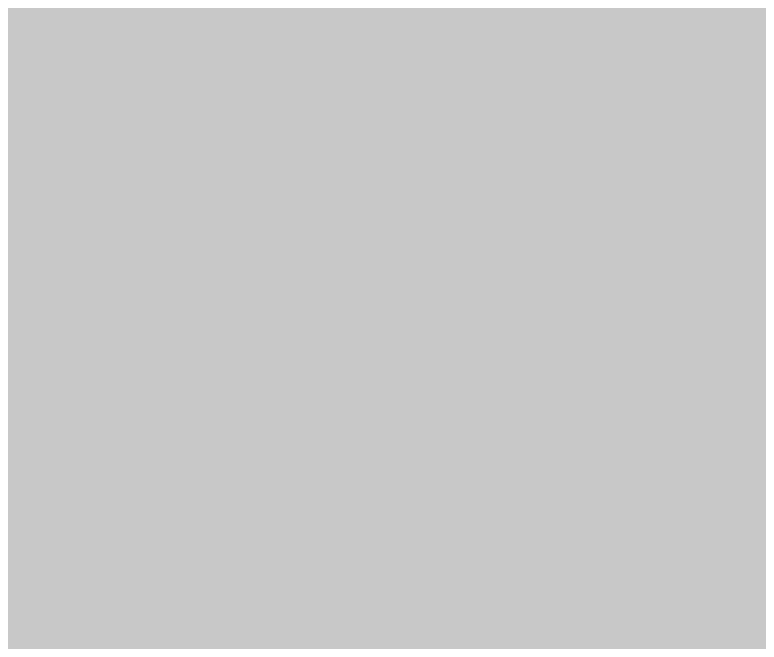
# Model space of a CAD drawing. Header units: millimetres. Extents: x 340454 to 342791, y 6993867 to 6995092.
# Drawn here: x 340765.9365 to 340765.9943, y 6994476.5794 to 6994476.6281 of the extents above; entities that cross this region are included whole.
import ezdxf

# ---------------------------------------------------------------- set-up
doc = ezdxf.new("R2010")
doc.units = ezdxf.units.MM
doc.header["$LTSCALE"] = 10
for name, color, linetype in [('A-MODELAGEM', 7, 'Continuous'), ('Lotes', 7, 'Continuous'), ('TRAMA', 7, 'Continuous')]:
    doc.layers.add(name, color=color, linetype=linetype)

msp = doc.modelspace()

# ---------------------------------------------------------------- hatches: boundary and pattern name
at = {"layer": 'TRAMA'}
h = msp.add_hatch(dxfattribs=at)
h.set_pattern_fill('MUDST', color=253, scale=0.8)
h.set_pattern_definition([(0, (340635.80378, 6994418.6693), (0.4, 0.2), [0.2, -0.2, 0, -0.2, 0, -0.2])])
edge = h.paths.add_edge_path()
edge.add_line((340775.24159, 6994463.54401), (340773.926957, 6994467.451392))
edge.add_line((340773.926957, 6994467.451392), (340773.963474, 6994470.080659))
edge.add_line((340773.963474, 6994470.080659), (340774.876414, 6994473.184654))
edge.add_line((340774.876414, 6994473.184654), (340775.278108, 6994475.850438))
edge.add_line((340775.278108, 6994475.850438), (340772.356701, 6994478.479704))
edge.add_line((340772.356701, 6994478.479704), (340772.111316, 6994478.568793))
edge.add_arc((340767.369569, 6994475.545401), 5.623617, -34.951395, 32.522039, ccw=False)
edge.add_arc((340777.889121, 6994467.081108), 7.900371, 138.4255522, 185.7549854)
edge.add_arc((340763.767433, 6994465.308065), 6.337498, 8.4028933, 8.9032927, ccw=False)
edge.add_arc((340763.712244, 6994465.674824), 6.34934, -132.9134644, 5.0541435, ccw=False)
edge.add_line((340759.389022, 6994461.024675), (340758.653288, 6994458.189724))
edge.add_arc((340759.349866, 6994458.087026), 0.704107, 171.613157, 219.18422)
edge.add_arc((340763.377194, 6994463.712554), 7.60019, 233.0076797, 307.8390124)
edge.add_arc((340770.751698, 6994453.509584), 5.000292, -10.290828, 122.847833, ccw=False)
edge.add_arc((340781.397577, 6994453.004216), 5.739148, 183.8755596, 221.0511416)
edge.add_arc((340774.748025, 6994446.186607), 3.831837, -82.835348, 52.709845, ccw=False)
edge.add_line((340775.225936, 6994442.384689), (340779.315679, 6994440.22213))
edge.add_line((340779.315679, 6994440.22213), (340785.127217, 6994436.453261))
edge.add_line((340785.127217, 6994436.453261), (340786.692232, 6994435.438326))
edge.add_line((340786.692232, 6994435.438326), (340788.189453, 6994434.050658))
edge.add_line((340788.189453, 6994434.050658), (340789.832744, 6994433.594188))
edge.add_line((340789.832744, 6994433.594188), (340792.425493, 6994434.397575))
edge.add_line((340792.425493, 6994434.397575), (340794.835654, 6994432.973389))
edge.add_line((340794.835654, 6994432.973389), (340795.349299, 6994431.340994))
edge.add_line((340795.349299, 6994431.340994), (340796.224658, 6994427.226785))
edge.add_line((340796.224658, 6994427.226785), (340803.306363, 6994425.217001))
edge.add_line((340803.306363, 6994425.217001), (340814.820717, 6994465.86504))
edge.add_arc((340823.002452, 6994471.620362), 10.003226, 142.1474801, 215.1239112, ccw=False)
edge.add_line((340815.103976, 6994477.758652), (340815.439993, 6994514.817982))
edge.add_arc((340798.377964, 6994522.633541), 18.766881, 303.1043973, 335.3890286, ccw=False)
edge.add_line((340808.627801, 6994506.91296), (340808.005708, 6994472.384673))
edge.add_line((340808.005708, 6994472.384673), (340798.512794, 6994433.373199))
edge.add_line((340798.512794, 6994433.373199), (340797.626872, 6994433.818693))
edge.add_line((340797.626872, 6994433.818693), (340792.770033, 6994436.119301))
edge.add_line((340792.770033, 6994436.119301), (340790.944153, 6994439.588472))
edge.add_line((340790.944153, 6994439.588472), (340792.185751, 6994442.546397))
edge.add_line((340792.185751, 6994442.546397), (340790.944153, 6994444.700934))
edge.add_line((340790.944153, 6994444.700934), (340790.286837, 6994446.745919))
edge.add_line((340790.286837, 6994446.745919), (340790.725048, 6994449.995985))
edge.add_line((340790.725048, 6994449.995985), (340789.264344, 6994450.397678))
edge.add_line((340789.264344, 6994450.397678), (340786.196867, 6994450.06902))
edge.add_line((340786.196867, 6994450.06902), (340784.370987, 6994449.667327))
edge.add_line((340784.370987, 6994449.667327), (340784.918751, 6994447.731894))
edge.add_line((340784.918751, 6994447.731894), (340783.786706, 6994445.577357))
edge.add_line((340783.786706, 6994445.577357), (340782.143414, 6994445.321733))
edge.add_line((340782.143414, 6994445.321733), (340778.162997, 6994448.170105))
edge.add_line((340778.162997, 6994448.170105), (340777.870856, 6994452.260075))
edge.add_line((340777.870856, 6994452.260075), (340777.177022, 6994455.254518))
edge.add_line((340777.177022, 6994455.254518), (340776.44667, 6994460.038322))
edge.add_line((340776.44667, 6994460.038322), (340775.24159, 6994463.54401))

# ---------------------------------------------------------------- linework, layer by layer
at = {"layer": 'A-MODELAGEM', "color": 161, "linetype": 'Continuous', "lineweight": -3}
for points in [[(340766.830665, 6994480.40336), (340765.969894, 6994476.779458), (340767.242678, 6994476.534581)], [(340766.416567, 6994476.628247), (340767.242678, 6994476.534581), (340765.969894, 6994476.779458)]]:
    msp.add_solid(points, dxfattribs=at)
at = {"layer": 'A-MODELAGEM', "color": 11, "linetype": 'Continuous', "lineweight": -3}
for points in [[(340765.962436, 6994476.679737), (340765.936381, 6994476.653883), (340765.961273, 6994476.627891)], [(340767.212601, 6994476.439211), (340765.962436, 6994476.679737), (340765.961273, 6994476.627891)], [(340767.212601, 6994476.439211), (340766.416567, 6994476.628247), (340765.962436, 6994476.679737)], [(340765.936381, 6994476.653883), (340765.328708, 6994476.012144), (340765.961273, 6994476.627891)], [(340765.961273, 6994476.627891), (340765.328708, 6994476.012144), (340765.936699, 6994475.532971)], [(340765.961273, 6994476.627891), (340765.936699, 6994475.532971), (340766.782585, 6994474.866308)], [(340765.961273, 6994476.627891), (340766.782585, 6994474.866308), (340766.97484, 6994475.569534)], [(340767.212601, 6994476.439211), (340765.961273, 6994476.627891), (340766.97484, 6994475.569534)]]:
    msp.add_solid(points, dxfattribs=at)
at = {"layer": 'Lotes', "color": 253}
for centre, radius, start, end in [((340767.369569, 6994475.545401), 5.623617, 325.108166, 121.91882), ((340767.369569, 6994475.545401), 5.523617, 325.108166, 123.021893), ((340765.541226, 6994471.136188), 5.527271, 1.287093, 113.609173)]:
    msp.add_arc(centre, radius, start, end, dxfattribs=at)
at = {"layer": 'Lotes', "color": 251, "true_color": 0x636466}
for radius in [5.627271, 5.527271]:
    msp.add_arc((340765.550199, 6994471.16786), radius, 1.287093, 113.609173, dxfattribs=at)

doc.saveas('drawing.dxf')
